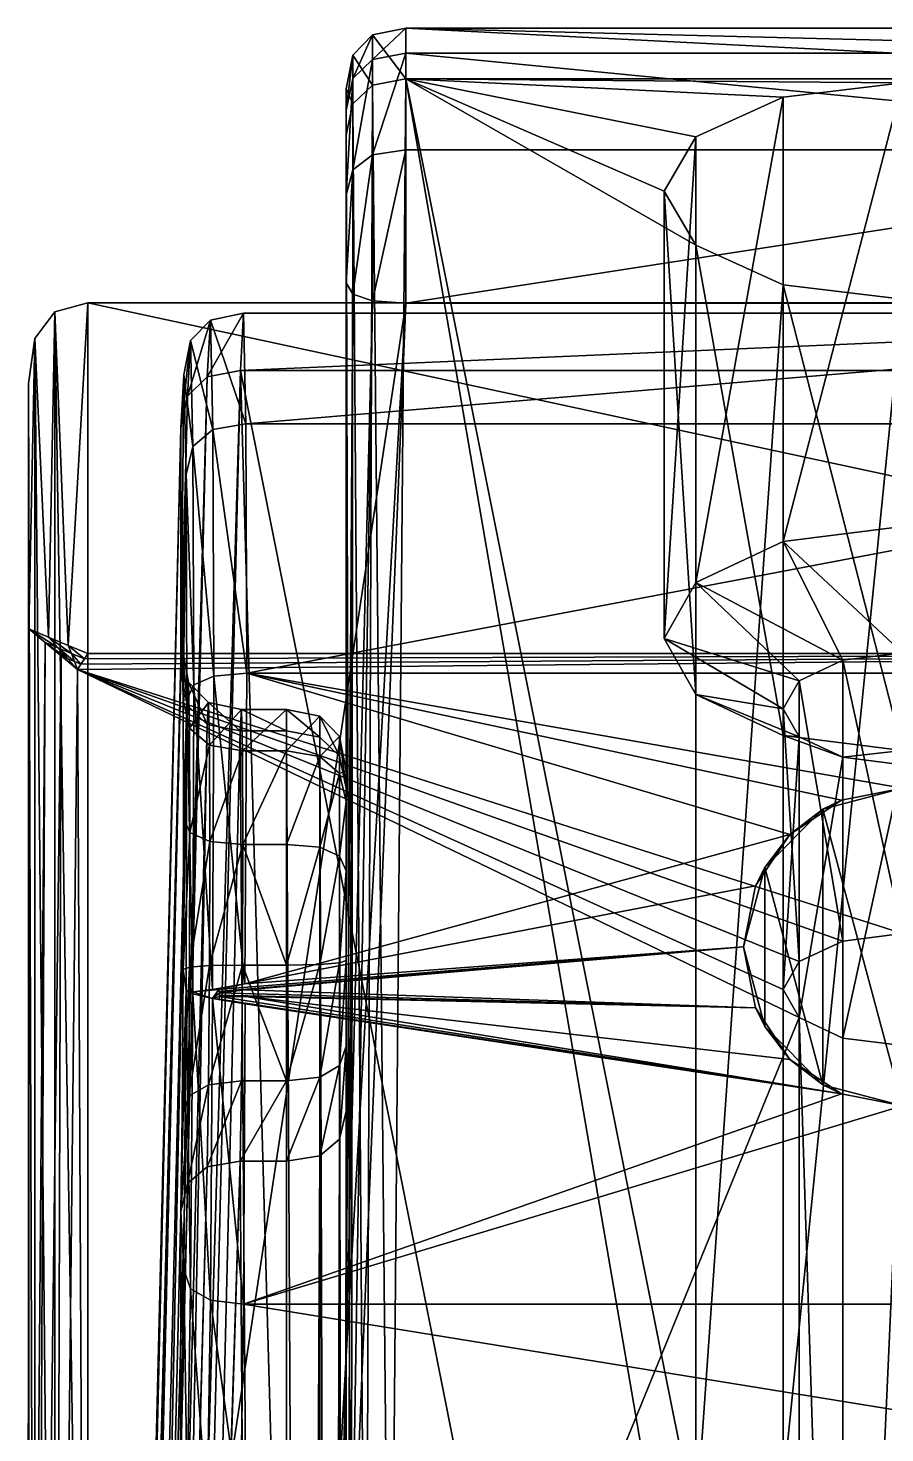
# Model space of a CAD drawing. Header units: metres. Extents: x -565 to 31, y 366 to 1032.
# Drawn here: x -13.16 to 8.4, y 996.26 to 1031.61 of the extents above; entities that cross this region are included whole.
import ezdxf

# ---------------------------------------------------------------- set-up
doc = ezdxf.new("R2010")
doc.units = ezdxf.units.M

msp = doc.modelspace()

# ---------------------------------------------------------------- linework, layer by layer
for points in [[(-4.992, 1030.928, 760.921), (-4.492, 1031.437, 760.886), (-4.492, 1030.171, 756.319)], [(-4.492, 1031.437, 760.886), (-4.992, 1030.928, 760.921), (-4.992, 1030.336, 765.4)], [(-4.992, 1030.336, 765.4), (-4.492, 1030.818, 765.567), (-4.492, 1031.437, 760.886)], [(-4.492, 1031.437, 760.886), (-3.659, 1031.607, 760.874), (-3.659, 1030.328, 756.259)], [(-3.659, 1031.607, 760.874), (-4.492, 1031.437, 760.886), (-4.492, 1030.818, 765.567)], [(-4.492, 1030.818, 765.567), (-3.659, 1030.979, 765.622), (-3.659, 1031.607, 760.874)], [(-3.659, 1030.328, 756.259), (-4.492, 1030.171, 756.319), (-4.492, 1031.437, 760.886)], [(21.341, 1030.979, 765.622), (21.341, 1031.607, 760.874), (-3.659, 1031.607, 760.874)], [(-3.659, 1031.607, 760.874), (-3.659, 1030.979, 765.622), (21.341, 1030.979, 765.622)], [(-3.659, 1031.607, 760.874), (21.341, 1031.607, 760.874), (21.341, 1030.328, 756.259)], [(21.341, 1030.328, 756.259), (-3.659, 1030.328, 756.259), (-3.659, 1031.607, 760.874)], [(-3.659, 1030.979, 765.622), (-4.492, 1030.818, 765.567), (-4.492, 1028.417, 769.633)], [(-4.492, 1028.417, 769.633), (-3.659, 1028.543, 769.747), (-3.659, 1030.979, 765.622)], [(-3.659, 1030.979, 765.622), (-3.659, 1028.543, 769.747), (21.341, 1028.543, 769.747)], [(21.341, 1028.543, 769.747), (21.341, 1030.979, 765.622), (-3.659, 1030.979, 765.622)], [(-5.159, 1030.08, 760.98), (-4.992, 1030.928, 760.921), (-4.992, 1029.703, 756.501)], [(-4.992, 1030.928, 760.921), (-5.159, 1030.08, 760.98), (-5.159, 1029.532, 765.123)], [(-5.159, 1029.532, 765.123), (-4.992, 1030.336, 765.4), (-4.992, 1030.928, 760.921)], [(-4.492, 1030.171, 756.319), (-4.992, 1029.703, 756.501), (-4.992, 1030.928, 760.921)], [(-4.492, 1030.818, 765.567), (-4.992, 1030.336, 765.4), (-4.992, 1028.038, 769.291)], [(-4.992, 1028.038, 769.291), (-4.492, 1028.417, 769.633), (-4.492, 1030.818, 765.567)], [(-4.992, 1030.336, 765.4), (-5.159, 1029.532, 765.123), (-5.159, 1027.407, 768.721)], [(-5.159, 1027.407, 768.721), (-4.992, 1028.038, 769.291), (-4.992, 1030.336, 765.4)], [(-4.492, 1030.171, 756.319), (-3.659, 1030.328, 756.259), (-4.049, 984.491, 666.3)], [(2.841, 992.545, 682.107), (-4.049, 984.491, 666.3), (-3.659, 1030.328, 756.259)], [(3.645, 993.907, 684.781), (2.841, 992.545, 682.107), (-3.659, 1030.328, 756.259)], [(-3.659, 1030.328, 756.259), (21.341, 1030.328, 756.259), (21.341, 1030.324, 756.252)], [(-3.659, 1030.328, 756.259), (21.341, 1030.324, 756.252), (21.341, 1030.321, 756.245)], [(-3.659, 1030.328, 756.259), (21.341, 1030.321, 756.245), (21.341, 1030.317, 756.239)], [(-3.659, 1030.328, 756.259), (21.341, 1030.317, 756.239), (8.841, 1030.233, 756.072)], [(-3.659, 1030.328, 756.259), (8.841, 1030.233, 756.072), (5.842, 1029.868, 755.356)], [(-3.659, 1030.328, 756.259), (5.842, 1029.868, 755.356), (3.645, 1028.87, 753.398)], [(-3.659, 1030.328, 756.259), (3.645, 1028.87, 753.398), (2.841, 1027.508, 750.725)], [(-3.659, 1030.328, 756.259), (2.841, 1027.508, 750.725), (3.645, 1026.146, 748.052)], [(3.645, 993.907, 684.781), (-3.659, 1030.328, 756.259), (3.645, 1026.146, 748.052)], [(-5.159, 1030.08, 760.98), (-5.159, 1028.922, 756.805), (-5.159, 1029.532, 765.123)], [(-4.992, 1029.703, 756.501), (-5.159, 1028.922, 756.805), (-5.159, 1030.08, 760.98)], [(-4.992, 1029.703, 756.501), (-4.492, 1030.171, 756.319), (-4.666, 984.087, 665.874)], [(-4.049, 984.491, 666.3), (-4.666, 984.087, 665.874), (-4.492, 1030.171, 756.319)], [(8.841, 1030.233, 756.072), (8.841, 1019.064, 762.01), (5.842, 1018.687, 761.3)], [(5.842, 1018.687, 761.3), (5.842, 1029.868, 755.356), (8.841, 1030.233, 756.072)], [(-5.159, 1028.922, 756.805), (-4.992, 1029.703, 756.501), (-5.035, 983.487, 665.798)], [(-4.666, 984.087, 665.874), (-5.035, 983.487, 665.798), (-4.992, 1029.703, 756.501)], [(3.645, 1017.655, 759.361), (3.645, 1028.87, 753.398), (5.842, 1029.868, 755.356)], [(5.842, 1029.868, 755.356), (5.842, 1018.687, 761.3), (3.645, 1017.655, 759.361)], [(-5.159, 1028.922, 756.805), (-5.159, 1027.407, 768.721), (-5.159, 1029.532, 765.123)], [(-5.159, 1028.922, 756.805), (-5.159, 982.691, 666.071), (-5.159, 1025.198, 770.351)], [(-5.159, 1028.922, 756.805), (-5.159, 1025.198, 770.351), (-5.159, 1027.407, 768.721)], [(-5.035, 983.487, 665.798), (-5.159, 982.691, 666.071), (-5.159, 1028.922, 756.805)], [(3.645, 1028.87, 753.398), (3.645, 1017.655, 759.361), (2.841, 1016.247, 756.713)], [(2.841, 1016.247, 756.713), (2.841, 1027.508, 750.725), (3.645, 1028.87, 753.398)], [(-3.659, 1028.543, 769.747), (-4.492, 1028.417, 769.633), (-4.492, 1024.746, 772.341)], [(-4.492, 1024.746, 772.341), (-3.659, 1024.69, 772.59), (-3.659, 1028.543, 769.747)], [(21.341, 1028.543, 769.747), (-3.659, 1028.543, 769.747), (-3.659, 1024.69, 772.59)], [(-3.659, 1024.69, 772.59), (21.341, 1024.69, 772.59), (21.341, 1028.543, 769.747)], [(-4.492, 1028.417, 769.633), (-4.992, 1028.038, 769.291), (-4.992, 1024.916, 771.595)], [(-4.992, 1024.916, 771.595), (-4.492, 1024.746, 772.341), (-4.492, 1028.417, 769.633)], [(-4.992, 1028.038, 769.291), (-5.159, 1027.407, 768.721), (-5.159, 1025.198, 770.351)], [(-5.159, 1025.198, 770.351), (-4.992, 1024.916, 771.595), (-4.992, 1028.038, 769.291)], [(3.645, 1014.839, 754.064), (3.645, 1026.146, 748.052), (2.841, 1027.508, 750.725)], [(2.841, 1027.508, 750.725), (2.841, 1016.247, 756.713), (3.645, 1014.839, 754.064)], [(3.645, 1026.146, 748.052), (3.645, 1014.839, 754.064), (5.842, 1013.808, 752.125)], [(5.842, 1013.808, 752.125), (5.842, 1025.149, 746.094), (3.645, 1026.146, 748.052)], [(3.645, 993.907, 684.781), (3.645, 1026.146, 748.052), (5.842, 1025.149, 746.094)], [(-5.159, 982.691, 666.071), (-5.159, 973.024, 672.225), (-5.159, 1025.198, 770.351)], [(-4.992, 1024.916, 771.595), (-5.159, 1025.198, 770.351), (-5.159, 973.024, 672.225)], [(5.842, 994.905, 686.738), (3.645, 993.907, 684.781), (5.842, 1025.149, 746.094)], [(8.841, 1013.43, 751.415), (8.841, 1024.784, 745.378), (5.842, 1025.149, 746.094)], [(5.842, 1025.149, 746.094), (5.842, 1013.808, 752.125), (8.841, 1013.43, 751.415)], [(5.842, 994.905, 686.738), (5.842, 1025.149, 746.094), (8.841, 1024.784, 745.378)], [(-12.492, 1024.472, 772.537), (-11.659, 1024.698, 772.606), (-11.659, 971.694, 672.919)], [(-11.659, 1024.698, 772.606), (-12.492, 1024.472, 772.537), (-12.154, 1016.075, 776.624)], [(-12.154, 1016.075, 776.624), (-11.659, 1015.869, 777.3), (-11.659, 1024.698, 772.606)], [(-11.659, 1024.698, 772.606), (29.342, 1024.698, 772.606), (-3.659, 1024.69, 772.59)], [(-11.659, 971.694, 672.919), (-11.659, 1024.698, 772.606), (-3.659, 1024.69, 772.59)], [(-11.659, 1024.698, 772.606), (-11.659, 1015.869, 777.3), (29.342, 1015.869, 777.3)], [(29.342, 1015.869, 777.3), (29.342, 1024.698, 772.606), (-11.659, 1024.698, 772.606)], [(-11.659, 971.694, 672.919), (-3.659, 1024.69, 772.59), (-6.659, 971.694, 672.919)], [(-5.825, 971.842, 672.842), (-6.659, 971.694, 672.919), (-3.659, 1024.69, 772.59)], [(-5.325, 972.285, 672.611), (-5.825, 971.842, 672.842), (-4.492, 1024.746, 772.341)], [(-3.659, 1024.69, 772.59), (-4.492, 1024.746, 772.341), (-5.825, 971.842, 672.842)], [(-5.159, 973.024, 672.225), (-5.325, 972.285, 672.611), (-4.992, 1024.916, 771.595)], [(-4.492, 1024.746, 772.341), (-4.992, 1024.916, 771.595), (-5.325, 972.285, 672.611)], [(29.342, 1024.698, 772.606), (21.341, 1024.69, 772.59), (-3.659, 1024.69, 772.59)], [(8.841, 995.27, 687.454), (5.842, 994.905, 686.738), (8.841, 1024.784, 745.378)], [(-12.992, 1023.796, 772.33), (-12.492, 1024.472, 772.537), (-12.493, 971.546, 672.996)], [(-12.492, 1024.472, 772.537), (-12.992, 1023.796, 772.33), (-12.65, 1016.282, 775.948)], [(-12.65, 1016.282, 775.948), (-12.154, 1016.075, 776.624), (-12.492, 1024.472, 772.537)], [(-11.659, 971.694, 672.919), (-12.493, 971.546, 672.996), (-12.492, 1024.472, 772.537)], [(-8.574, 1024.26, -3.334), (-9.075, 1023.744, -3.291), (-9.155, 1022.348, 4.559)], [(-9.155, 1022.348, 4.559), (-8.655, 1022.829, 4.711), (-8.574, 1024.26, -3.334)], [(-9.075, 1023.744, -3.291), (-8.574, 1024.26, -3.334), (-8.515, 1021.507, -11.003)], [(-7.74, 1024.432, -3.349), (-8.574, 1024.26, -3.334), (-8.655, 1022.829, 4.711)], [(-8.655, 1022.829, 4.711), (-7.822, 1022.989, 4.761), (-7.74, 1024.432, -3.349)], [(-8.574, 1024.26, -3.334), (-7.74, 1024.432, -3.349), (-7.681, 1021.649, -11.101)], [(-7.681, 1021.649, -11.101), (-8.515, 1021.507, -11.003), (-8.574, 1024.26, -3.334)], [(25.422, 1024.432, -3.349), (-7.74, 1024.432, -3.349), (-7.822, 1022.989, 4.761)], [(-7.822, 1022.989, 4.761), (25.503, 1022.989, 4.761), (25.422, 1024.432, -3.349)], [(-7.681, 1021.649, -11.101), (-7.74, 1024.432, -3.349), (25.422, 1024.432, -3.349)], [(25.422, 1024.432, -3.349), (25.363, 1021.649, -11.101), (-7.681, 1021.649, -11.101)], [(-12.992, 1023.796, 772.33), (-13.158, 1022.669, 771.985), (-13.146, 1016.489, 775.272)], [(-13.158, 1022.669, 771.985), (-12.992, 1023.796, 772.33), (-12.995, 971.103, 673.228)], [(-13.146, 1016.489, 775.272), (-12.65, 1016.282, 775.948), (-12.992, 1023.796, 772.33)], [(-12.493, 971.546, 672.996), (-12.995, 971.103, 673.228), (-12.992, 1023.796, 772.33)], [(-9.075, 1023.744, -3.291), (-9.243, 1022.885, -3.218), (-9.321, 1021.547, 4.305)], [(-9.321, 1021.547, 4.305), (-9.155, 1022.348, 4.559), (-9.075, 1023.744, -3.291)], [(-9.243, 1022.885, -3.218), (-9.075, 1023.744, -3.291), (-9.017, 1021.082, -10.709)], [(-8.515, 1021.507, -11.003), (-9.017, 1021.082, -10.709), (-9.075, 1023.744, -3.291)], [(-8.655, 1022.829, 4.711), (-9.155, 1022.348, 4.559), (-12.991, 864.438, 343.199)], [(-12.991, 864.438, 343.199), (-12.492, 864.89, 343.413), (-8.655, 1022.829, 4.711)], [(-7.822, 1022.989, 4.761), (-8.655, 1022.829, 4.711), (-12.492, 864.89, 343.413)], [(-12.492, 864.89, 343.413), (-11.659, 865.039, 343.487), (-7.822, 1022.989, 4.761)], [(-3.659, 876.327, 319.283), (-7.822, 1022.989, 4.761), (-11.659, 865.039, 343.487)], [(-9.323, 1015.37, 0.991), (-9.321, 1021.547, 4.305), (-9.243, 1022.885, -3.218)], [(-9.323, 1015.37, 0.991), (-9.243, 1022.885, -3.218), (-9.188, 1020.372, -10.219)], [(-9.017, 1021.082, -10.709), (-9.188, 1020.372, -10.219), (-9.243, 1022.885, -3.218)], [(21.341, 876.327, 319.283), (25.503, 1022.989, 4.761), (-7.822, 1022.989, 4.761)], [(-3.659, 876.327, 319.283), (21.341, 876.327, 319.283), (-7.822, 1022.989, 4.761)], [(-13.146, 1016.489, 775.272), (-13.158, 1022.669, 771.985), (-13.165, 970.364, 673.614)], [(-12.995, 971.103, 673.228), (-13.165, 970.364, 673.614), (-13.158, 1022.669, 771.985)], [(-9.155, 1022.348, 4.559), (-9.321, 1021.547, 4.305), (-13.157, 863.683, 342.846)], [(-13.157, 863.683, 342.846), (-12.991, 864.438, 343.199), (-9.155, 1022.348, 4.559)], [(-13.161, 857.377, 339.809), (-13.157, 863.683, 342.846), (-9.321, 1021.547, 4.305)], [(-9.323, 1015.37, 0.991), (-13.161, 857.377, 339.809), (-9.321, 1021.547, 4.305)], [(-9.017, 1021.082, -10.709), (-8.515, 1021.507, -11.003), (-8.493, 1015.303, -16.286)], [(-8.515, 1021.507, -11.003), (-7.681, 1021.649, -11.101), (-7.659, 1015.378, -16.442)], [(-7.659, 1015.378, -16.442), (-8.493, 1015.303, -16.286), (-8.515, 1021.507, -11.003)], [(-7.659, 1015.378, -16.442), (-7.681, 1021.649, -11.101), (25.363, 1021.649, -11.101)], [(25.363, 1021.649, -11.101), (25.341, 1015.378, -16.442), (-7.659, 1015.378, -16.442)], [(-9.188, 1020.372, -10.219), (-9.017, 1021.082, -10.709), (-8.997, 1015.08, -15.819)], [(-8.493, 1015.303, -16.286), (-8.997, 1015.08, -15.819), (-9.017, 1021.082, -10.709)], [(-9.289, 1016.014, -2.637), (-9.323, 1015.37, 0.991), (-9.188, 1020.372, -10.219)], [(-9.263, 1014.701, -6.296), (-9.289, 1016.014, -2.637), (-9.188, 1020.372, -10.219)], [(-9.263, 1014.701, -6.296), (-9.188, 1020.372, -10.219), (-9.169, 1014.709, -15.041)], [(-8.997, 1015.08, -15.819), (-9.169, 1014.709, -15.041), (-9.188, 1020.372, -10.219)], [(5.842, 1018.687, 761.3), (8.841, 1019.064, 762.01), (8.841, 1015.89, 760.3)], [(3.645, 1017.655, 759.361), (5.842, 1018.687, 761.3), (7.341, 1015.701, 759.945)], [(8.841, 1015.89, 760.3), (7.341, 1015.701, 759.945), (5.842, 1018.687, 761.3)], [(2.841, 1016.247, 756.713), (3.645, 1017.655, 759.361), (6.242, 1015.186, 758.976)], [(7.341, 1015.701, 759.945), (6.242, 1015.186, 758.976), (3.645, 1017.655, 759.361)], [(-13.153, 964.193, 676.919), (-13.146, 1016.489, 775.272), (-13.165, 970.364, 673.614)], [(-12.737, 1016.15, 775.699), (-13.146, 1016.489, 775.272), (-13.153, 964.193, 676.919)], [(-13.146, 1016.489, 775.272), (-12.737, 1016.15, 775.699), (-12.407, 1016.012, 776.15)], [(-12.407, 1016.012, 776.15), (-12.65, 1016.282, 775.948), (-13.146, 1016.489, 775.272)], [(-13.153, 964.193, 676.919), (-12.989, 963.454, 677.305), (-12.737, 1016.15, 775.699)], [(-12.328, 1015.811, 776.127), (-12.737, 1016.15, 775.699), (-12.989, 963.454, 677.305)], [(-12.737, 1016.15, 775.699), (-12.328, 1015.811, 776.127), (-12.163, 1015.742, 776.352)], [(-12.163, 1015.742, 776.352), (-12.407, 1016.012, 776.15), (-12.737, 1016.15, 775.699)], [(-12.65, 1016.282, 775.948), (-12.407, 1016.012, 776.15), (-12.076, 1015.875, 776.601)], [(-12.076, 1015.875, 776.601), (-12.154, 1016.075, 776.624), (-12.65, 1016.282, 775.948)], [(3.645, 1014.839, 754.064), (2.841, 1016.247, 756.713), (5.842, 1014.481, 757.651)], [(6.242, 1015.186, 758.976), (5.842, 1014.481, 757.651), (2.841, 1016.247, 756.713)], [(-12.989, 963.454, 677.305), (-12.492, 963.011, 677.537), (-12.328, 1015.811, 776.127)], [(-11.919, 1015.472, 776.554), (-12.328, 1015.811, 776.127), (-12.492, 963.011, 677.537)], [(-12.407, 1016.012, 776.15), (-12.163, 1015.742, 776.352), (-11.998, 1015.673, 776.577)], [(-11.998, 1015.673, 776.577), (-12.076, 1015.875, 776.601), (-12.407, 1016.012, 776.15)], [(-11.919, 1015.472, 776.554), (-12.163, 1015.742, 776.352), (-12.328, 1015.811, 776.127)], [(-12.154, 1016.075, 776.624), (-12.076, 1015.875, 776.601), (-11.746, 1015.736, 777.052)], [(-11.746, 1015.736, 777.052), (-11.659, 1015.869, 777.3), (-12.154, 1016.075, 776.624)], [(-12.076, 1015.875, 776.601), (-11.998, 1015.673, 776.577), (-11.833, 1015.604, 776.803)], [(-11.833, 1015.604, 776.803), (-11.746, 1015.736, 777.052), (-12.076, 1015.875, 776.601)], [(29.342, 1015.869, 777.3), (-11.833, 1015.604, 776.803), (-11.919, 1015.472, 776.554)], [(29.342, 1015.869, 777.3), (-11.919, 1015.472, 776.554), (8.841, 1008.827, 764.056)], [(29.342, 1015.869, 777.3), (-11.746, 1015.736, 777.052), (-11.833, 1015.604, 776.803)], [(29.342, 1015.869, 777.3), (-11.659, 1015.869, 777.3), (-11.746, 1015.736, 777.052)], [(-9.156, 1014.568, 0.738), (-9.323, 1015.37, 0.991), (-9.289, 1016.014, -2.637)], [(-9.124, 1015.155, -2.564), (-9.289, 1016.014, -2.637), (-9.263, 1014.701, -6.296)], [(-9.289, 1016.014, -2.637), (-9.124, 1015.155, -2.564), (-9.156, 1014.568, 0.738)], [(7.341, 1015.701, 759.945), (8.841, 1015.89, 760.3), (8.841, 1008.827, 764.056)], [(-12.492, 963.011, 677.537), (-11.659, 962.863, 677.614), (-11.919, 1015.472, 776.554)], [(-11.919, 1015.472, 776.554), (-11.998, 1015.673, 776.577), (-12.163, 1015.742, 776.352)], [(-11.919, 1015.472, 776.554), (-11.833, 1015.604, 776.803), (-11.998, 1015.673, 776.577)], [(7.341, 1008.637, 763.701), (8.841, 1008.827, 764.056), (-11.919, 1015.472, 776.554)], [(6.242, 1008.121, 762.732), (7.341, 1008.637, 763.701), (-11.919, 1015.472, 776.554)], [(5.842, 1007.418, 761.407), (6.242, 1008.121, 762.732), (-11.919, 1015.472, 776.554)], [(6.242, 1006.713, 760.083), (5.842, 1007.418, 761.407), (-11.919, 1015.472, 776.554)], [(6.242, 1006.713, 760.083), (-11.919, 1015.472, 776.554), (-11.659, 962.863, 677.614)], [(6.242, 1015.186, 758.976), (7.341, 1015.701, 759.945), (7.341, 1008.637, 763.701)], [(8.841, 1008.827, 764.056), (7.341, 1008.637, 763.701), (7.341, 1015.701, 759.945)], [(-12.993, 856.621, 339.457), (-13.161, 857.377, 339.809), (-9.323, 1015.37, 0.991)], [(-9.323, 1015.37, 0.991), (-9.156, 1014.568, 0.738), (-12.993, 856.621, 339.457)], [(-9.263, 1014.701, -6.296), (-9.1, 1013.991, -5.806), (-9.124, 1015.155, -2.564)], [(-9.169, 1014.709, -15.041), (-8.997, 1015.08, -15.819), (-9.021, 1007.363, -17.267)], [(-8.656, 1014.087, 0.586), (-9.156, 1014.568, 0.738), (-9.124, 1015.155, -2.564)], [(-8.625, 1014.639, -2.521), (-9.124, 1015.155, -2.564), (-9.1, 1013.991, -5.806)], [(-9.124, 1015.155, -2.564), (-8.625, 1014.639, -2.521), (-8.656, 1014.087, 0.586)], [(-8.527, 1007.418, -17.782), (-9.021, 1007.363, -17.267), (-8.997, 1015.08, -15.819)], [(-8.997, 1015.08, -15.819), (-8.493, 1015.303, -16.286), (-8.527, 1007.418, -17.782)], [(-7.708, 1007.562, -17.952), (-8.527, 1007.418, -17.782), (-8.493, 1015.303, -16.286)], [(-8.493, 1015.303, -16.286), (-7.659, 1015.378, -16.442), (-7.708, 1007.562, -17.952)], [(-7.708, 1007.562, -17.952), (-7.659, 1015.378, -16.442), (6.012, 1011.318, -17.749)], [(-7.659, 1015.378, -16.442), (25.341, 1015.378, -16.442), (8.841, 1012.488, -17.493)], [(-7.659, 1015.378, -16.442), (8.841, 1012.488, -17.493), (7.307, 1012.183, -17.568)], [(-7.659, 1015.378, -16.442), (7.307, 1012.183, -17.568), (6.012, 1011.318, -17.749)], [(5.842, 1014.481, 757.651), (6.242, 1015.186, 758.976), (6.242, 1008.121, 762.732)], [(7.341, 1008.637, 763.701), (6.242, 1008.121, 762.732), (6.242, 1015.186, 758.976)], [(-9.253, 1011.739, -8.817), (-9.263, 1014.701, -6.296), (-9.169, 1014.709, -15.041)], [(-9.1, 1013.991, -5.806), (-9.263, 1014.701, -6.296), (-9.253, 1011.739, -8.817)], [(-9.261, 1007.918, -9.531), (-9.253, 1011.739, -8.817), (-9.169, 1014.709, -15.041)], [(-9.261, 1007.918, -9.531), (-9.169, 1014.709, -15.041), (-9.19, 1007.397, -16.407)], [(-9.021, 1007.363, -17.267), (-9.19, 1007.397, -16.407), (-9.169, 1014.709, -15.041)], [(5.842, 1013.808, 752.125), (3.645, 1014.839, 754.064), (6.242, 1013.776, 756.327)], [(5.842, 1014.481, 757.651), (6.242, 1013.776, 756.327), (3.645, 1014.839, 754.064)], [(-12.492, 856.167, 339.248), (-12.993, 856.621, 339.457), (-9.156, 1014.568, 0.738)], [(-9.156, 1014.568, 0.738), (-8.656, 1014.087, 0.586), (-12.492, 856.167, 339.248)], [(-9.1, 1013.991, -5.806), (-8.602, 1013.566, -5.512), (-8.625, 1014.639, -2.521)], [(-7.823, 1013.927, 0.535), (-8.656, 1014.087, 0.586), (-8.625, 1014.639, -2.521)], [(-7.792, 1014.467, -2.506), (-8.625, 1014.639, -2.521), (-8.602, 1013.566, -5.512)], [(-8.625, 1014.639, -2.521), (-7.792, 1014.467, -2.506), (-7.823, 1013.927, 0.535)], [(-8.602, 1013.566, -5.512), (-7.77, 1013.424, -5.413), (-7.792, 1014.467, -2.506)], [(-6.659, 1013.927, 0.535), (-7.823, 1013.927, 0.535), (-7.792, 1014.467, -2.506)], [(-6.659, 1014.467, -2.506), (-7.792, 1014.467, -2.506), (-7.77, 1013.424, -5.413)], [(-7.792, 1014.467, -2.506), (-6.659, 1014.467, -2.506), (-6.659, 1013.927, 0.535)], [(-7.77, 1013.424, -5.413), (-6.659, 1013.424, -5.413), (-6.659, 1014.467, -2.506)], [(-5.825, 1014.295, -2.492), (-6.659, 1014.467, -2.506), (-6.659, 1013.424, -5.413)], [(-6.659, 1014.467, -2.506), (-5.825, 1014.295, -2.492), (-5.825, 1013.767, 0.484)], [(-5.825, 1013.767, 0.484), (-6.659, 1013.927, 0.535), (-6.659, 1014.467, -2.506)], [(6.242, 1008.121, 762.732), (5.842, 1007.418, 761.407), (5.842, 1014.481, 757.651)], [(6.242, 1013.776, 756.327), (5.842, 1014.481, 757.651), (5.842, 1007.418, 761.407)], [(-11.659, 856.014, 339.182), (-12.492, 856.167, 339.248), (-8.656, 1014.087, 0.586)], [(-8.656, 1014.087, 0.586), (-7.823, 1013.927, 0.535), (-11.659, 856.014, 339.182)], [(-9.253, 1011.739, -8.817), (-9.091, 1011.368, -8.039), (-9.1, 1013.991, -5.806)], [(-8.602, 1013.566, -5.512), (-9.1, 1013.991, -5.806), (-9.091, 1011.368, -8.039)], [(-6.659, 1013.424, -5.413), (-5.825, 1013.282, -5.315), (-5.825, 1014.295, -2.492)], [(-5.325, 1013.78, -2.448), (-5.825, 1014.295, -2.492), (-5.825, 1013.282, -5.315)], [(-5.825, 1014.295, -2.492), (-5.325, 1013.78, -2.448), (-5.325, 1013.286, 0.332)], [(-5.325, 1013.286, 0.332), (-5.825, 1013.767, 0.484), (-5.825, 1014.295, -2.492)], [(-11.659, 856.014, 339.182), (-7.823, 1013.927, 0.535), (-6.659, 852.374, 346.985)], [(-7.823, 1013.927, 0.535), (-6.659, 1013.927, 0.535), (-6.659, 852.374, 346.985)], [(-6.659, 1013.927, 0.535), (-5.825, 1013.767, 0.484), (-5.825, 852.219, 346.923)], [(-5.825, 852.219, 346.923), (-6.659, 852.374, 346.985), (-6.659, 1013.927, 0.535)], [(-5.825, 1013.282, -5.315), (-5.325, 1012.857, -5.021), (-5.325, 1013.78, -2.448)], [(-5.825, 1013.767, 0.484), (-5.325, 1013.286, 0.332), (-5.325, 851.754, 346.736)], [(-5.325, 851.754, 346.736), (-5.825, 852.219, 346.923), (-5.825, 1013.767, 0.484)], [(-5.159, 1012.92, -2.375), (-5.325, 1013.78, -2.448), (-5.325, 1012.857, -5.021)], [(-5.325, 1013.78, -2.448), (-5.159, 1012.92, -2.375), (-5.159, 1012.484, 0.079)], [(-5.159, 1012.484, 0.079), (-5.325, 1013.286, 0.332), (-5.325, 1013.78, -2.448)], [(8.841, 1013.43, 751.415), (5.842, 1013.808, 752.125), (7.341, 1013.261, 755.357)], [(6.242, 1013.776, 756.327), (7.341, 1013.261, 755.357), (5.842, 1013.808, 752.125)], [(5.842, 1007.418, 761.407), (6.242, 1006.713, 760.083), (6.242, 1013.776, 756.327)], [(7.341, 1013.261, 755.357), (6.242, 1013.776, 756.327), (6.242, 1006.713, 760.083)], [(-9.091, 1011.368, -8.039), (-8.594, 1011.146, -7.572), (-8.602, 1013.566, -5.512)], [(-7.77, 1013.424, -5.413), (-8.602, 1013.566, -5.512), (-8.594, 1011.146, -7.572)], [(-8.594, 1011.146, -7.572), (-7.762, 1011.071, -7.416), (-7.77, 1013.424, -5.413)], [(-6.659, 1013.424, -5.413), (-7.77, 1013.424, -5.413), (-7.762, 1011.071, -7.416)], [(-7.762, 1011.071, -7.416), (-6.659, 1011.071, -7.416), (-6.659, 1013.424, -5.413)], [(-5.825, 1013.282, -5.315), (-6.659, 1013.424, -5.413), (-6.659, 1011.071, -7.416)], [(-6.659, 1011.071, -7.416), (-5.825, 1010.997, -7.26), (-5.825, 1013.282, -5.315)], [(-5.325, 1012.857, -5.021), (-5.825, 1013.282, -5.315), (-5.825, 1010.997, -7.26)], [(-5.325, 1013.286, 0.332), (-5.159, 1012.484, 0.079), (-5.159, 850.98, 346.426)], [(-5.159, 850.98, 346.426), (-5.325, 851.754, 346.736), (-5.325, 1013.286, 0.332)], [(7.341, 1013.261, 755.357), (8.841, 1013.073, 755.003), (8.841, 1013.43, 751.415)], [(6.242, 1006.713, 760.083), (7.341, 1006.197, 759.113), (7.341, 1013.261, 755.357)], [(8.841, 1013.073, 755.003), (7.341, 1013.261, 755.357), (7.341, 1006.197, 759.113)], [(7.341, 1006.197, 759.113), (8.841, 1006.009, 758.758), (8.841, 1013.073, 755.003)], [(-5.825, 1010.997, -7.26), (-5.325, 1010.774, -6.793), (-5.325, 1012.857, -5.021)], [(-5.325, 1012.857, -5.021), (-5.159, 1012.147, -4.53), (-5.159, 1012.92, -2.375)], [(-5.159, 1012.147, -4.53), (-5.325, 1012.857, -5.021), (-5.325, 1010.774, -6.793)], [(-5.159, 1012.92, -2.375), (-5.159, 1012.147, -4.53), (-5.159, 1012.484, 0.079)], [(-5.159, 1004.358, -3.797), (-5.159, 850.98, 346.426), (-5.159, 1012.484, 0.079)], [(-5.159, 1005.992, -5.681), (-5.159, 1004.358, -3.797), (-5.159, 1012.484, 0.079)], [(-5.159, 1008.152, -6.436), (-5.159, 1005.992, -5.681), (-5.159, 1012.484, 0.079)], [(-5.159, 1010.403, -6.015), (-5.159, 1008.152, -6.436), (-5.159, 1012.484, 0.079)], [(-5.159, 1012.147, -4.53), (-5.159, 1010.403, -6.015), (-5.159, 1012.484, 0.079)], [(8.841, 1012.488, 11.999), (6.841, 1011.954, 11.999), (7.307, 1012.183, -17.568)], [(6.841, 1011.954, 11.999), (8.841, 1012.488, 11.999), (8.841, 1004.489, 11.999)], [(7.307, 1012.183, -17.568), (8.841, 1012.488, -17.493), (8.841, 1012.488, 11.999)], [(-5.325, 1010.774, -6.793), (-5.159, 1010.403, -6.015), (-5.159, 1012.147, -4.53)], [(5.377, 1010.488, 11.999), (6.012, 1011.318, -17.749), (6.841, 1011.954, 11.999)], [(5.377, 1010.488, 11.999), (6.841, 1011.954, 11.999), (6.841, 1005.024, 11.999)], [(7.307, 1012.183, -17.568), (6.841, 1011.954, 11.999), (6.012, 1011.318, -17.749)], [(6.841, 1011.954, 11.999), (8.841, 1004.489, 11.999), (6.841, 1005.024, 11.999)], [(-9.091, 1011.368, -8.039), (-9.253, 1011.739, -8.817), (-9.261, 1007.918, -9.531)], [(-9.261, 1007.918, -9.531), (-9.099, 1007.983, -8.671), (-9.091, 1011.368, -8.039)], [(-8.594, 1011.146, -7.572), (-9.091, 1011.368, -8.039), (-9.099, 1007.983, -8.671)], [(5.147, 1010.023, -17.927), (-7.708, 1007.562, -17.952), (6.012, 1011.318, -17.749)], [(6.012, 1011.318, -17.749), (5.377, 1010.488, 11.999), (5.147, 1010.023, -17.927)], [(-9.099, 1007.983, -8.671), (-8.602, 1008.022, -8.155), (-8.594, 1011.146, -7.572)], [(-7.762, 1011.071, -7.416), (-8.594, 1011.146, -7.572), (-8.602, 1008.022, -8.155)], [(-8.602, 1008.022, -8.155), (-7.77, 1008.035, -7.983), (-7.762, 1011.071, -7.416)], [(-7.762, 1011.071, -7.416), (-7.77, 1008.035, -7.983), (-6.659, 1008.035, -7.983)], [(-6.659, 1008.035, -7.983), (-6.659, 1011.071, -7.416), (-7.762, 1011.071, -7.416)], [(-5.825, 1010.997, -7.26), (-6.659, 1011.071, -7.416), (-6.659, 1008.035, -7.983)], [(-6.659, 1008.035, -7.983), (-5.825, 1008.048, -7.811), (-5.825, 1010.997, -7.26)], [(-5.325, 1010.774, -6.793), (-5.825, 1010.997, -7.26), (-5.825, 1008.048, -7.811)], [(-5.825, 1008.048, -7.811), (-5.325, 1008.087, -7.296), (-5.325, 1010.774, -6.793)], [(-5.159, 1010.403, -6.015), (-5.325, 1010.774, -6.793), (-5.325, 1008.087, -7.296)], [(5.147, 1010.023, -17.927), (5.377, 1010.488, 11.999), (4.842, 1008.489, 11.999)], [(5.377, 1006.489, 11.999), (4.842, 1008.489, 11.999), (5.377, 1010.488, 11.999)], [(5.377, 1006.489, 11.999), (5.377, 1010.488, 11.999), (6.841, 1005.024, 11.999)], [(-5.325, 1008.087, -7.296), (-5.159, 1008.152, -6.436), (-5.159, 1010.403, -6.015)], [(5.147, 1010.023, -17.927), (4.842, 1008.489, -18.001), (-7.708, 1007.562, -17.952)], [(4.842, 1008.489, 11.999), (4.842, 1008.489, -18.001), (5.147, 1010.023, -17.927)], [(4.842, 1008.489, -18.001), (-8.353, 1007.368, -17.957), (-8.36, 1007.419, -17.954)], [(4.842, 1008.489, -18.001), (-8.36, 1007.419, -17.954), (-7.708, 1007.562, -17.952)], [(4.842, 1008.489, -18.001), (-7.686, 1007.408, -17.96), (-8.353, 1007.368, -17.957)], [(4.842, 1008.489, -18.001), (5.147, 1006.955, -17.927), (-7.686, 1007.408, -17.96)], [(4.842, 1008.489, 11.999), (5.377, 1006.489, 11.999), (5.147, 1006.955, -17.927)], [(5.147, 1006.955, -17.927), (4.842, 1008.489, -18.001), (4.842, 1008.489, 11.999)], [(-9.286, 1004.248, -8.249), (-9.123, 1004.733, -7.536), (-9.099, 1007.983, -8.671)], [(-9.099, 1007.983, -8.671), (-9.261, 1007.918, -9.531), (-9.286, 1004.248, -8.249)], [(-9.123, 1004.733, -7.536), (-8.625, 1005.023, -7.108), (-8.602, 1008.022, -8.155)], [(-8.602, 1008.022, -8.155), (-9.099, 1007.983, -8.671), (-9.123, 1004.733, -7.536)], [(-8.625, 1005.023, -7.108), (-7.792, 1005.12, -6.965), (-7.77, 1008.035, -7.983)], [(-7.77, 1008.035, -7.983), (-8.602, 1008.022, -8.155), (-8.625, 1005.023, -7.108)], [(-7.77, 1008.035, -7.983), (-7.792, 1005.12, -6.965), (-6.659, 1005.12, -6.965)], [(-6.659, 1005.12, -6.965), (-6.659, 1008.035, -7.983), (-7.77, 1008.035, -7.983)], [(-6.659, 1005.12, -6.965), (-5.825, 1005.217, -6.822), (-5.825, 1008.048, -7.811)], [(-5.825, 1008.048, -7.811), (-6.659, 1008.035, -7.983), (-6.659, 1005.12, -6.965)], [(-5.825, 1005.217, -6.822), (-5.325, 1005.507, -6.394), (-5.325, 1008.087, -7.296)], [(-5.325, 1008.087, -7.296), (-5.825, 1008.048, -7.811), (-5.825, 1005.217, -6.822)], [(-5.325, 1005.507, -6.394), (-5.159, 1005.992, -5.681), (-5.159, 1008.152, -6.436)], [(-5.159, 1008.152, -6.436), (-5.325, 1008.087, -7.296), (-5.325, 1005.507, -6.394)], [(-9.286, 1004.248, -8.249), (-9.261, 1007.918, -9.531), (-9.19, 1007.397, -16.407)], [(-9.319, 1001.834, -5.465), (-9.286, 1004.248, -8.249), (-9.19, 1007.397, -16.407)], [(-9.319, 1001.834, -5.465), (-9.19, 1007.397, -16.407), (-9.247, 1000.375, -13.955)], [(-9.077, 999.891, -14.668), (-9.247, 1000.375, -13.955), (-9.19, 1007.397, -16.407)], [(-9.19, 1007.397, -16.407), (-9.02, 1007.307, -17.263), (-9.077, 999.891, -14.668)], [(-9.02, 1007.307, -17.263), (-9.19, 1007.397, -16.407), (-9.021, 1007.363, -17.267)], [(-8.575, 999.6, -15.096), (-9.077, 999.891, -14.668), (-9.02, 1007.307, -17.263)], [(-9.021, 1007.363, -17.267), (-8.527, 1007.418, -17.782), (-8.36, 1007.419, -17.954)], [(-8.523, 1007.193, -17.767), (-9.021, 1007.363, -17.267), (-8.36, 1007.419, -17.954)], [(-8.523, 1007.193, -17.767), (-9.02, 1007.307, -17.263), (-9.021, 1007.363, -17.267)], [(-9.02, 1007.307, -17.263), (-8.523, 1007.193, -17.767), (-8.575, 999.6, -15.096)], [(-8.527, 1007.418, -17.782), (-7.708, 1007.562, -17.952), (-8.36, 1007.419, -17.954)], [(-8.523, 1007.193, -17.767), (-8.36, 1007.419, -17.954), (-8.35, 1007.333, -17.957)], [(-8.35, 1007.239, -17.95), (-8.523, 1007.193, -17.767), (-8.35, 1007.333, -17.957)], [(-8.36, 1007.419, -17.954), (-8.353, 1007.368, -17.957), (-8.35, 1007.333, -17.957)], [(-8.353, 1007.368, -17.957), (-7.686, 1007.408, -17.96), (-8.35, 1007.333, -17.957)], [(5.147, 1006.955, -17.927), (-8.35, 1007.333, -17.957), (-7.686, 1007.408, -17.96)], [(5.147, 1006.955, -17.927), (-8.348, 1007.278, -17.954), (-8.35, 1007.333, -17.957)], [(-8.35, 1007.239, -17.95), (-8.35, 1007.333, -17.957), (-8.348, 1007.278, -17.954)], [(-8.348, 1007.278, -17.954), (-7.681, 1007.246, -17.952), (-8.35, 1007.239, -17.95)], [(5.147, 1006.955, -17.927), (-7.681, 1007.246, -17.952), (-8.348, 1007.278, -17.954)], [(-7.74, 999.503, -15.239), (-8.575, 999.6, -15.096), (-8.523, 1007.193, -17.767)], [(-8.35, 1007.239, -17.95), (-8.355, 1007.176, -17.939), (-8.523, 1007.193, -17.767)], [(-8.355, 1007.176, -17.939), (-7.698, 1007.056, -17.92), (-8.523, 1007.193, -17.767)], [(-8.523, 1007.193, -17.767), (-7.698, 1007.056, -17.92), (-7.74, 999.503, -15.239)], [(7.307, 1004.795, -17.568), (-8.355, 1007.176, -17.939), (-8.35, 1007.239, -17.95)], [(7.307, 1004.795, -17.568), (-7.698, 1007.056, -17.92), (-8.355, 1007.176, -17.939)], [(7.307, 1004.795, -17.568), (-8.35, 1007.239, -17.95), (-7.681, 1007.246, -17.952)], [(-7.74, 999.503, -15.239), (-7.698, 1007.056, -17.92), (7.307, 1004.795, -17.568)], [(6.012, 1005.661, -17.749), (7.307, 1004.795, -17.568), (-7.681, 1007.246, -17.952)], [(5.147, 1006.955, -17.927), (6.012, 1005.661, -17.749), (-7.681, 1007.246, -17.952)], [(5.147, 1006.955, -17.927), (5.377, 1006.489, 11.999), (6.012, 1005.661, -17.749)], [(6.242, 1006.713, 760.083), (-11.659, 962.863, 677.614), (6.242, 971.973, 694.745)], [(6.242, 1006.713, 760.083), (6.242, 971.973, 694.745), (7.341, 972.488, 695.714)], [(7.341, 1006.197, 759.113), (6.242, 1006.713, 760.083), (7.341, 972.488, 695.714)], [(5.377, 1006.489, 11.999), (6.841, 1005.024, 11.999), (6.012, 1005.661, -17.749)], [(-5.325, 1003.657, -4.26), (-5.159, 1004.358, -3.797), (-5.159, 1005.992, -5.681)], [(-5.159, 1005.992, -5.681), (-5.325, 1005.507, -6.394), (-5.325, 1003.657, -4.26)], [(8.841, 1006.009, 758.758), (7.341, 1006.197, 759.113), (7.341, 972.488, 695.714)], [(8.841, 1006.009, 758.758), (7.341, 972.488, 695.714), (8.841, 972.677, 696.069)], [(-5.825, 1003.236, -4.538), (-5.325, 1003.657, -4.26), (-5.325, 1005.507, -6.394)], [(-5.325, 1005.507, -6.394), (-5.825, 1005.217, -6.822), (-5.825, 1003.236, -4.538)], [(6.012, 1005.661, -17.749), (6.841, 1005.024, 11.999), (7.307, 1004.795, -17.568)], [(-6.659, 1003.096, -4.631), (-5.825, 1003.236, -4.538), (-5.825, 1005.217, -6.822)], [(-5.825, 1005.217, -6.822), (-6.659, 1005.12, -6.965), (-6.659, 1003.096, -4.631)], [(-9.154, 1002.535, -5.002), (-8.656, 1002.956, -4.724), (-8.625, 1005.023, -7.108)], [(-8.625, 1005.023, -7.108), (-9.123, 1004.733, -7.536), (-9.154, 1002.535, -5.002)], [(-8.656, 1002.956, -4.724), (-7.823, 1003.096, -4.631), (-7.792, 1005.12, -6.965)], [(-7.792, 1005.12, -6.965), (-8.625, 1005.023, -7.108), (-8.656, 1002.956, -4.724)], [(-6.659, 1005.12, -6.965), (-7.792, 1005.12, -6.965), (-7.823, 1003.096, -4.631)], [(-7.823, 1003.096, -4.631), (-6.659, 1003.096, -4.631), (-6.659, 1005.12, -6.965)], [(7.307, 1004.795, -17.568), (6.841, 1005.024, 11.999), (8.841, 1004.489, 11.999)], [(-9.319, 1001.834, -5.465), (-9.154, 1002.535, -5.002), (-9.123, 1004.733, -7.536)], [(-9.123, 1004.733, -7.536), (-9.286, 1004.248, -8.249), (-9.319, 1001.834, -5.465)], [(-7.74, 999.503, -15.239), (7.307, 1004.795, -17.568), (8.841, 1004.489, -17.493)], [(25.422, 999.503, -15.239), (-7.74, 999.503, -15.239), (8.841, 1004.489, -17.493)], [(8.841, 1004.489, 11.999), (8.841, 1004.489, -17.493), (7.307, 1004.795, -17.568)], [(-5.325, 839.766, 331.767), (-5.159, 840.487, 332.188), (-5.159, 1004.358, -3.797)], [(-5.159, 1004.358, -3.797), (-5.325, 1003.657, -4.26), (-5.325, 839.766, 331.767)], [(-5.159, 1004.358, -3.797), (-5.159, 840.487, 332.188), (-5.159, 850.98, 346.426)], [(-5.825, 839.333, 331.515), (-5.325, 839.766, 331.767), (-5.325, 1003.657, -4.26)], [(-5.325, 1003.657, -4.26), (-5.825, 1003.236, -4.538), (-5.825, 839.333, 331.515)], [(-13.045, 839.274, 331.189), (-12.903, 839.3, 331.202), (-7.823, 1003.096, -4.631)], [(-7.823, 1003.096, -4.631), (-8.656, 1002.956, -4.724), (-13.045, 839.274, 331.189)], [(-7.823, 1003.096, -4.631), (-12.903, 839.3, 331.202), (-6.659, 839.188, 331.431)], [(-6.659, 1003.096, -4.631), (-7.823, 1003.096, -4.631), (-6.659, 839.188, 331.431)], [(-6.659, 839.188, 331.431), (-5.825, 839.333, 331.515), (-5.825, 1003.236, -4.538)], [(-5.825, 1003.236, -4.538), (-6.659, 1003.096, -4.631), (-6.659, 839.188, 331.431)], [(-13.13, 839.198, 331.151), (-13.045, 839.274, 331.189), (-8.656, 1002.956, -4.724)], [(-8.656, 1002.956, -4.724), (-9.154, 1002.535, -5.002), (-13.13, 839.198, 331.151)], [(-13.159, 839.071, 331.089), (-13.13, 839.198, 331.151), (-9.154, 1002.535, -5.002)], [(-9.154, 1002.535, -5.002), (-9.319, 1001.834, -5.465), (-13.159, 839.071, 331.089)], [(-13.159, 839.071, 331.089), (-9.319, 1001.834, -5.465), (-9.325, 995.37, -8.181)], [(-9.319, 1001.834, -5.465), (-9.247, 1000.375, -13.955), (-9.325, 995.37, -8.181)], [(-9.157, 994.669, -8.644), (-9.325, 995.37, -8.181), (-9.247, 1000.375, -13.955)], [(-9.247, 1000.375, -13.955), (-9.077, 999.891, -14.668), (-9.157, 994.669, -8.644)], [(-8.656, 994.248, -8.922), (-9.157, 994.669, -8.644), (-9.077, 999.891, -14.668)], [(-9.077, 999.891, -14.668), (-8.575, 999.6, -15.096), (-8.656, 994.248, -8.922)], [(-7.822, 994.108, -9.015), (-8.656, 994.248, -8.922), (-8.575, 999.6, -15.096)], [(-8.575, 999.6, -15.096), (-7.74, 999.503, -15.239), (-7.822, 994.108, -9.015)], [(25.503, 994.108, -9.015), (-7.822, 994.108, -9.015), (-7.74, 999.503, -15.239)], [(-7.74, 999.503, -15.239), (25.422, 999.503, -15.239), (25.503, 994.108, -9.015)]]:
    msp.add_3dface(points)

doc.saveas('drawing.dxf')
